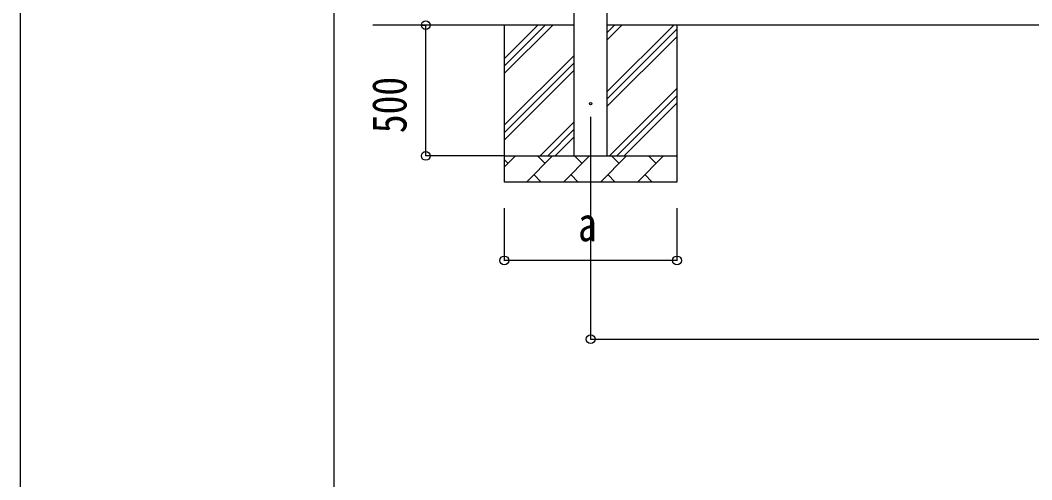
# Model space of a CAD drawing. Units: millimetres, scale not verified. Extents: x -16820 to 16820, y -11880 to 11880.
# Drawn here: x -16820 to -12954, y -6839 to -5081 of the extents above; entities that cross this region are included whole.
import ezdxf
from ezdxf.enums import TextEntityAlignment as Align

# ---------------------------------------------------------------- set-up
doc = ezdxf.new("R2010")
doc.units = ezdxf.units.MM
doc.header["$LTSCALE"] = 50
for name, color, linetype in [('0-4_YKK_12', 2, 'Continuous'), ('0-5_YKK_13', 4, 'Continuous'), ('0-6_YKK_A1', 4, 'Continuous'), ('0-7_YKK_D', 6, 'Continuous'), ('0-8_YKK_ZWAK', 7, 'Continuous')]:
    doc.layers.add(name, color=color, linetype=linetype)
doc.styles.add('ＭＳ ゴシック', font='')
doc.styles.get('ＭＳ ゴシック').set_extended_font_data('MS Gothic')

msp = doc.modelspace()

# ---------------------------------------------------------------- linework, layer by layer
at = {"layer": '0-4_YKK_12'}
msp.add_line((-14639.92, -5450), (-14639.92, -5850), dxfattribs=at)
at = {"layer": '0-5_YKK_13'}
msp.add_circle((-14639.92, -5400), 4.5, dxfattribs=at)
at = {"layer": '0-6_YKK_A1'}
for p, q in [((-14702.42, -5600), (-14702.42, -2800)), ((-14577.42, -2800), (-14577.42, -5600)), ((-14702.42, -5100), (-15472.42, -5100)), ((-14969.92, -5100), (-14969.92, -5700)), ((-14969.92, -5285.05), (-14784.87, -5100)), ((-14969.92, -5256.77), (-14813.15, -5100)), ((-14969.92, -5228.48), (-14841.44, -5100)), ((-9429.42, -5100), (-14577.42, -5100)), ((-14577.42, -5355.1), (-14322.32, -5100)), ((-14577.42, -5157.11), (-14520.31, -5100)), ((-14577.42, -5128.82), (-14548.6, -5100)), ((-14309.92, -5100), (-14309.92, -5700)), ((-14577.42, -5383.38), (-14309.92, -5115.88)), ((-14577.42, -5411.67), (-14309.92, -5144.17)), ((-14969.92, -5483.04), (-14702.42, -5215.54)), ((-14969.92, -5511.32), (-14702.42, -5243.82)), ((-14969.92, -5539.61), (-14702.42, -5272.11)), ((-14567.76, -5600), (-14309.92, -5342.16)), ((-14539.48, -5600), (-14309.92, -5370.44)), ((-14511.19, -5600), (-14309.92, -5398.73)), ((-14832.32, -5600), (-14702.42, -5470.1)), ((-14804.04, -5600), (-14702.42, -5498.38)), ((-14775.75, -5600), (-14702.42, -5526.67)), ((-14969.92, -5600), (-14309.92, -5600)), ((-14969.92, -5642.89), (-14927.03, -5600)), ((-14885.61, -5700), (-14785.61, -5600)), ((-14814.16, -5628.55), (-14842.71, -5600)), ((-14744.18, -5700), (-14644.18, -5600)), ((-14672.74, -5628.55), (-14701.29, -5600)), ((-14602.76, -5700), (-14502.76, -5600)), ((-14531.32, -5628.55), (-14559.87, -5600)), ((-14461.34, -5700), (-14361.34, -5600)), ((-14389.9, -5628.55), (-14418.45, -5600)), ((-14313.21, -5600), (-14309.92, -5596.72)), ((-14955.58, -5628.55), (-14969.92, -5614.21)), ((-14857.05, -5671.45), (-14828.5, -5700)), ((-14715.63, -5671.45), (-14687.08, -5700)), ((-14574.21, -5671.45), (-14545.66, -5700)), ((-14432.79, -5671.45), (-14404.24, -5700)), ((-14309.92, -5700), (-14969.92, -5700))]:
    msp.add_line(p, q, dxfattribs=at)
at = {"layer": '0-7_YKK_D'}
for p, q in [((-15285.92, -5100), (-15268.92, -5100)), ((-15269.92, -5600), (-15269.92, -5100)), ((-14970.92, -5600), (-15270.92, -5600)), ((-14969.92, -5800), (-14969.92, -6001)), ((-14639.92, -5801), (-14639.92, -6302)), ((-14309.92, -5800), (-14309.92, -6001)), ((-14309.92, -6000), (-14969.92, -6000)), ((-14639.92, -6301), (-9366.92, -6301))]:
    msp.add_line(p, q, dxfattribs=at)
for centre in [(-15269.92, -5100), (-15269.92, -5600), (-14969.92, -6000), (-14309.92, -6000), (-14639.92, -6301)]:
    msp.add_circle(centre, 17, dxfattribs=at)
at = {"layer": '0-8_YKK_ZWAK'}
msp.add_line((-15619.92, -10100), (-15619.92, 11100), dxfattribs=at)
msp.add_lwpolyline([(-16820, -11880), (16820, -11880), (16820, 11880), (-16820, 11880)], close=True, dxfattribs=at)

# ---------------------------------------------------------------- texts
at = {"layer": '0-7_YKK_D', "style": 'ＭＳ ゴシック', "width": 0.8}
msp.add_text('500', height=132, rotation=90, dxfattribs=at).set_placement((-15303.92, -5513.2), align=Align.BOTTOM_LEFT)
msp.add_text('a', height=132, dxfattribs=at).set_placement((-14687.92, -5966), align=Align.BOTTOM_LEFT)

doc.saveas('drawing.dxf')
